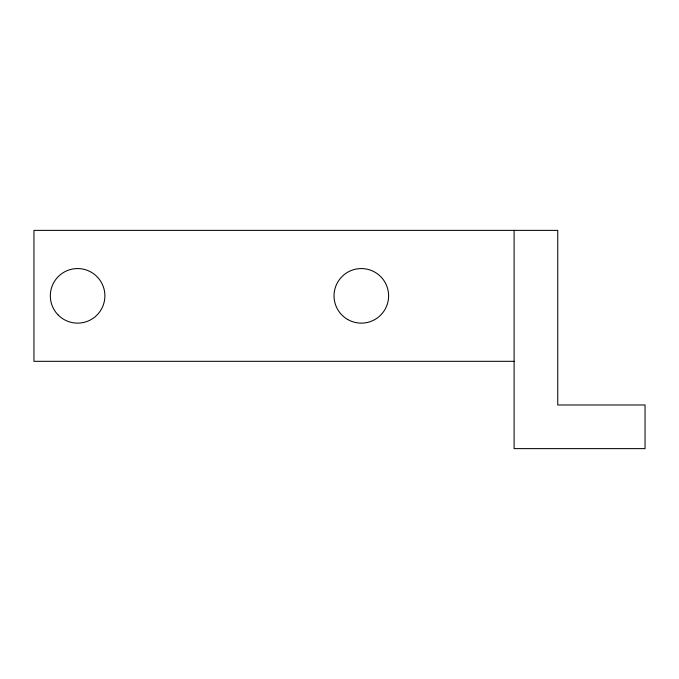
<?xml version="1.0" encoding="UTF-8"?>
<svg xmlns="http://www.w3.org/2000/svg" width="679" height="679" viewBox="0 0 679 679"><rect width="100%" height="100%" fill="white"/><g stroke="black" fill="none" stroke-linecap="round" stroke-linejoin="round"><path stroke-width="1.02" d="M514.096 361.321L33.95 361.321L33.95 230.376L557.748 230.376L557.748 404.973L645.05 404.973L645.05 448.624L514.096 448.624L514.096 230.376M347.682 319.478A27.279 27.279 0 0 0 388.609 295.849A27.279 27.279 0 0 0 347.682 272.22A27.279 27.279 0 0 0 347.682 319.478M58.309 315.141A27.279 27.279 0 0 0 103.955 302.91A27.279 27.279 0 0 0 70.54 269.495A27.279 27.279 0 0 0 58.309 315.141"/></g></svg>
